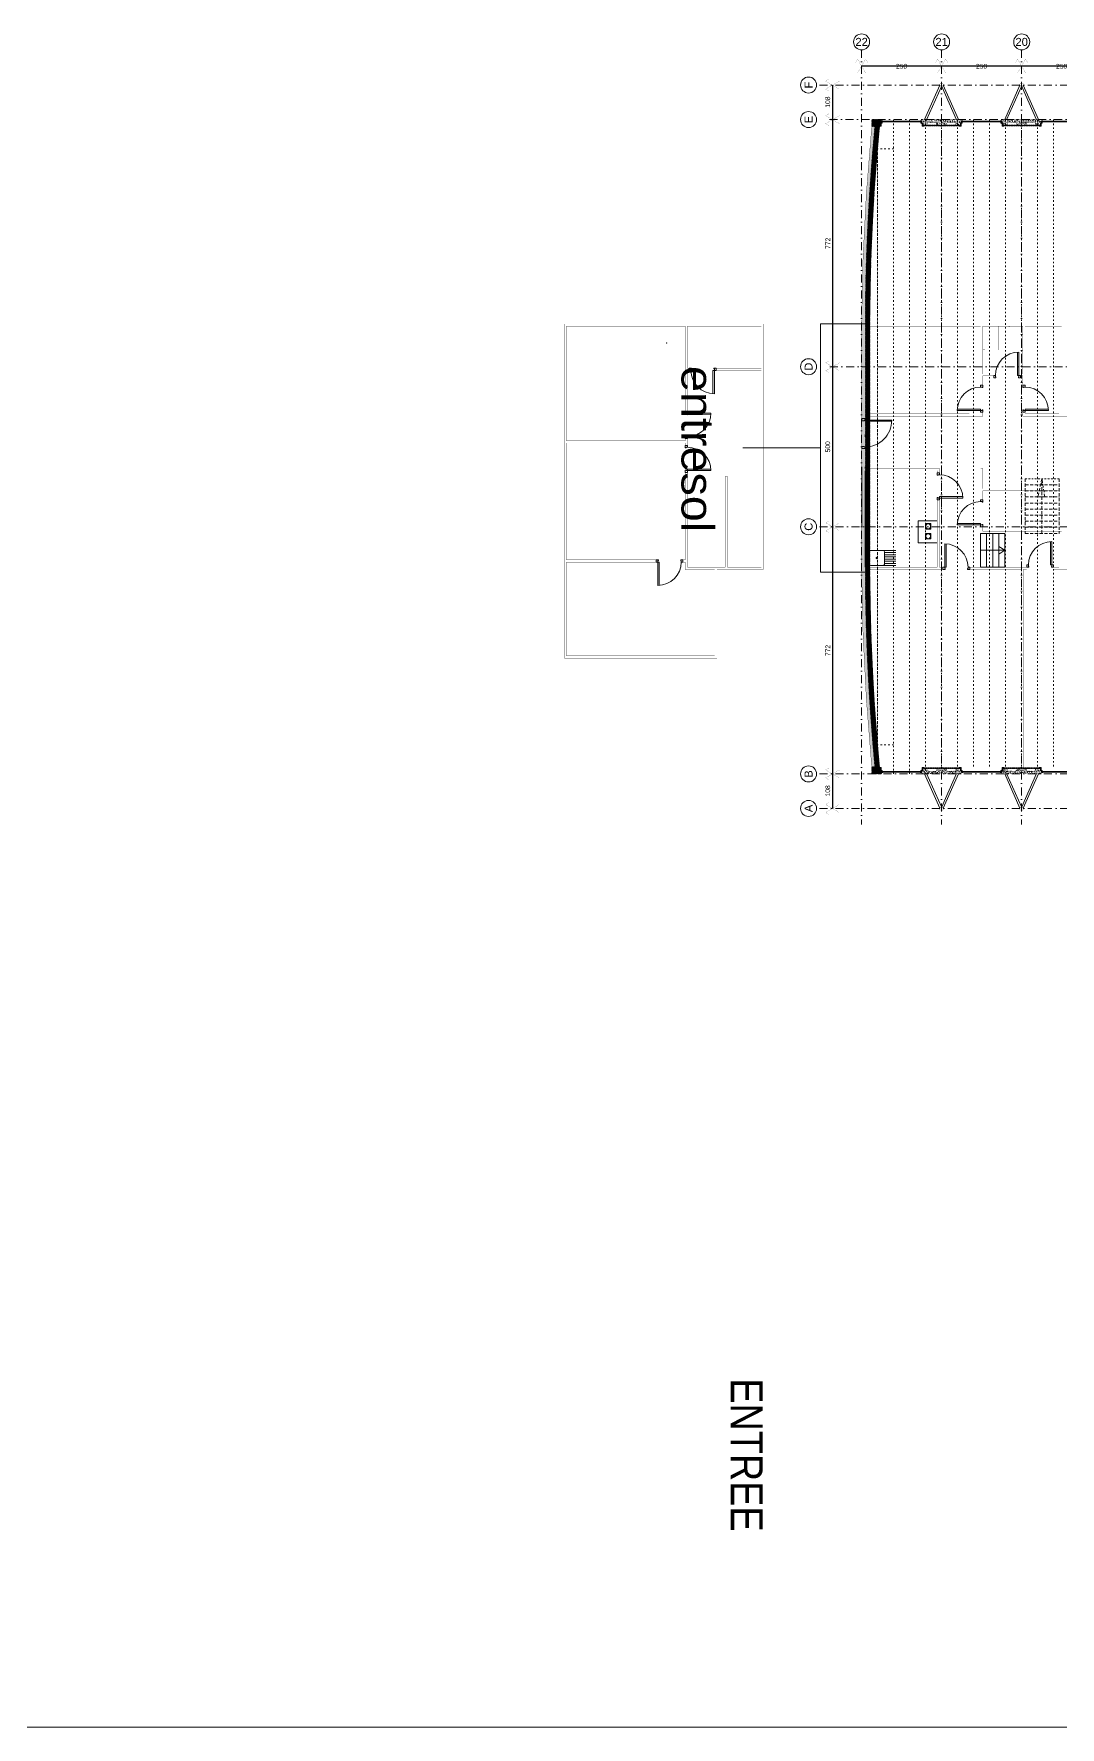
# Model space of a CAD drawing. Header units: millimetres. Extents: x 0 to 111176, y 95213 to 141729.
# Drawn here: x 47412 to 50618, y 111486 to 116776 of the extents above; entities that cross this region are included whole.
import ezdxf
from ezdxf.enums import TextEntityAlignment as Align

# ---------------------------------------------------------------- set-up
doc = ezdxf.new("R2010")
doc.units = ezdxf.units.MM
for name, pattern in [('ACAD_ISO03W100', [30, 12, -18]), ('CONTINU', [0]), ('DISCONTINU', [0.75, 0.5, -0.25]), ('TIRETPT2', [0.5, 0.25, -0.125, 0, -0.125])]:
    doc.linetypes.add(name, pattern=pattern)
doc.layers.get('Defpoints').update_dxf_attribs({"lineweight": 9})
doc.layers.add('CDP', color=7, linetype='Continuous', lineweight=9, true_color=0x364259)
doc.layers.add('STR_BOLLARD', color=7, linetype='Continuous', lineweight=9, true_color=0x1c1c1c)
doc.layers.add('Invisible', color=52, linetype='Continuous', lineweight=9, plot=False)
for name, color, linetype, lineweight in [('MEN_Ext', 115, 'Continuous', 9), ('MEN_Ext_Murs-rideaux', 113, 'Continuous', 9), ('MEN_Int', 153, 'Continuous', 9), ('MEN_Int_Escaliers', 25, 'Continuous', 9), ('MOB', 37, 'Continuous', 9), ('NOM_Batiments', 7, 'Continuous', 9), ('PB_Sanitaires', 5, 'Continuous', 9), ('SSI-Extincteurs', 10, 'Continuous', 9), ('STR_BOLLARD_Axes', 252, 'Continuous', 9), ('STR_BOLLARD_projeté', 251, 'Continuous', 9)]:
    doc.layers.add(name, color=color, linetype=linetype, lineweight=lineweight)
doc.styles.add('Arial', font='arial.ttf')
doc.styles.add('Arial-15', font='arial.ttf', dxfattribs={"height": 15})
doc.styles.add('Arial-20', font='arial.ttf', dxfattribs={"height": 20})
doc.dimstyles.new('Cote-15', dxfattribs={"dimtxt": 15, "dimasz": 15, "dimexe": 1.25, "dimexo": 0.625, "dimgap": 7.5, "dimtad": 1, "dimdec": 0, "dimrnd": 0.025, "dimtxsty": 'Arial-15', "dimblk": 'ARCHTICK', "dimcen": 2.5, "dimse1": 1, "dimse2": 1, "dimazin": 0, "dimtfac": 1, "dimtmove": 1, "dimatfit": 3, "dimfxl": 1, "dimarcsym": 0})

# ---------------------------------------------------------------- blocks, each defined once
blk = doc.blocks.new('Porte')
blk.add_lwpolyline([(9.972684131353162, 79.94161479349714), (9.99670763418544, 7.003293212503195), (-0.003291194327175617, 6.999999541556463), (0, 0), (6.99901430029422, 1.746229827404022e-09), (6.998190135927871, 2.502305638219696), (5.498190306709148, 2.501811587368138), (5.472664345637895, 80.00180251570418, -0.4142135623537333), (78.49669962038752, 7.025854876847006), (78.498181771487, 2.525855404732283), (76.99818194215186, 2.525361353880726), (76.99999345361721, -1.979060471057892e-09), (83.99901364254765, -6.05359673500061e-09), (83.99669897276908, 7.027666397683788), (78.49669962038752, 7.025854876847006)], format="xyb")
blk = doc.blocks.new('PLANSpro14$0$ELLIPSE')
at = {"lineweight": 0}
blk.add_circle((0, 0), 1, dxfattribs=at)
blk = doc.blocks.new('PLANSpro14$0$WC1')
at = {"layer": 'PB_Sanitaires'}
for p, q in [((-1.999999312829459e-07, -5.684341886080801e-14), (0.3999992000001384, 1.199998109768785e-07)), ((0, 8.999992928693246e-08), (-5.684341886080801e-14, -0.1584099400000838)), ((0.3999992000001384, 2.39999820905723e-07), (0.3999992000001384, -0.158409840000175)), ((0.05159029999998666, -0.2099987400000742), (7.000001005508238e-07, -0.1584091400000602)), ((0.05158960000011348, -0.2099996400000919), (0.3484096999999906, -0.2099996400001629)), ((0.3999978000001079, -0.1584092400001538), (0.3484083000000169, -0.2099988400001536))]:
    blk.add_line(p, q, dxfattribs=at)
for points in [[(0.05202130000020588, -0.2099186400000974), (0.04271880000004558, -0.2308378400000919), (0.0207437000000823, -0.2911066400000664), (0.005118899999956739, -0.3535707400000945), (-0.003713499999889791, -0.4174939400000852), (-0.005716300000017327, -0.4659063400000605)], [(-0.005714300000022376, -0.465905840000076), (-0.005615299999931267, -0.4730844400000791), (-0.003248300000109339, -0.5016841400000516), (0.002206300000011652, -0.529813740000094), (0.01059070000007978, -0.5571257400000746), (0.02167419999989306, -0.5833169400000742), (0.03517380000005232, -0.6081411400000718), (0.05077599999987115, -0.6314142400000833), (0.06528119999995852, -0.6496865400000758)], [(0.05104760000006081, -0.3813476400000866), (0.04981710000004114, -0.3897728400000773), (0.04478019999999105, -0.4506267400000752), (0.04456949999996596, -0.4659063400000747)], [(0.0445707000000084, -0.4659058400000902), (0.04465760000005048, -0.4722070400000575), (0.04673540000010235, -0.4973112400000872), (0.05152329999998528, -0.5220028400000558), (0.05888289999995777, -0.5459767400000715), (0.06861179999998512, -0.5689668400000727), (0.08046150000006946, -0.5907569400001051), (0.09415690000002996, -0.6111855400000934), (0.1068890600000714, -0.627224540000114)], [(0.3471298000000616, -0.3859107400001847), (0.3466956000000891, -0.3826717400001485), (0.3448861000000534, -0.3724563400001699), (0.3424217000001022, -0.3623632400001497), (0.3393053999999438, -0.3524315400001683), (0.3355419000000666, -0.3427017400001802), (0.3311373000000231, -0.3332153400001658), (0.3261000000001104, -0.3240155400001328), (0.3204411999998911, -0.3151468400001534), (0.3141749000000118, -0.3066550400001375), (0.307318900000098, -0.298586840000155), (0.2998949500001231, -0.2909897400001284), (0.291929419999974, -0.2839112400001511), (0.283453570000006, -0.2773984400001552), (0.274503799999934, -0.2714971400001502), (0.2651218300001688, -0.2662512400001447), (0.2553546400000641, -0.2617016400001546), (0.2452543000001128, -0.2578851400001554), (0.2348775199999977, -0.2548339400001112), (0.2242851200000473, -0.2525744400001315), (0.2135412199999678, -0.2511267400001458), (0.2027123500001835, -0.2505039400001294), (0.1918664200001103, -0.2507117400001135), (0.1810716100000604, -0.2517481400001174), (0.1703952599999639, -0.2536037400001305), (0.1599028300001351, -0.2562619400001012), (0.149656900000025, -0.2596994400001051), (0.139716309999983, -0.26388684000014), (0.1301355199999534, -0.2687894400000914), (0.1209640799999647, -0.2743683400000947), (0.1122463699999798, -0.2805809400001209), (0.1040214300000457, -0.2873824400001155), (0.09632310000000643, -0.2947261400000656), (0.08918009999996457, -0.3025647400000935), (0.08261639999994941, -0.3108505400001036), (0.0766519000000585, -0.3195366400000808), (0.0713021999998773, -0.3285764400000772), (0.06658009999989645, -0.337924940000093), (0.06249510000009195, -0.3475384400000934), (0.05905449999988832, -0.3573743400000922), (0.05626360000007935, -0.3673916400000934), (0.05412629999989349, -0.3775507400000748), (0.05286940000007689, -0.38590994000009)], [(0.3061555999998973, -0.6107604400001492), (0.3094221000000061, -0.6062164400001251), (0.322682699999973, -0.5854354400001398), (0.3340274999999338, -0.5633281400001522), (0.343185999999946, -0.5400698400001431), (0.3499195999999074, -0.5158899400001644), (0.3540403999999171, -0.4910653400001621), (0.3554278000000295, -0.465907040000161)], [(0.3347210999998538, -0.6496836400001484), (0.3407329999998865, -0.6424325400001436), (0.3572657000000277, -0.6199846400001832), (0.3718571000000566, -0.5959170400001739), (0.3841866999999866, -0.5703824400001452), (0.3939533999999867, -0.543596340000164), (0.4008976999999732, -0.5158345400001849), (0.4048232999999755, -0.4874242400001947), (0.4057133000000022, -0.4659066400001848)], [(0.4057159000000183, -0.4659060400002062), (0.4054930999999442, -0.4497514400001563), (0.400167099999976, -0.3854021400001955), (0.3878938999999946, -0.3221103400001937), (0.3690290000001255, -0.2606584400001566), (0.3479781000000344, -0.2099183400001436)], [(0.355430199999887, -0.465906040000192), (0.35521940000001, -0.4506290400001234), (0.3501826999998912, -0.3897752400001622), (0.3489516999999296, -0.3813447400001593)]]:
    blk.add_lwpolyline(points, dxfattribs=at)
at = {"layer": 'PB_Sanitaires', "lineweight": 0}
blk.add_circle((0.1999994999999899, -0.3459070400001281), 0.02999998999999998, dxfattribs=at)
at = {"layer": 'PB_Sanitaires'}
for centre, radius, start, end in [((0.1999994999999899, -0.5266207400001406), 0.182467, -137.5880000000137, -42.41180000001368), ((0.1999996099999635, -0.5443810400001183), 0.1247073000000001, -137.5882000000137, -32.85790000001367)]:
    blk.add_arc(centre, radius, start, end, dxfattribs=at)
at = {"layer": 'PB_Sanitaires', "xscale": 0.009999989999999999, "yscale": 0.008888880000000002, "zscale": 0.01, "rotation": 89.99997999998632}
blk.add_blockref('PLANSpro14$0$ELLIPSE', (0.1999997400000666, -0.1049998400001186), dxfattribs=at)
blk = doc.blocks.new('WC')
at = {"layer": 'PB_Sanitaires', "extrusion": (0, 0, -1), "zscale": -1}
blk.add_blockref('PLANSpro14$0$WC1', (-0.1999994999496266, 1.199077814817429e-07), dxfattribs=at)
blk = doc.blocks.new('esca de 9')
at = {"layer": 'MEN_Int_Escaliers', "linetype": 'TIRETPT2', "ltscale": 20}
blk.add_line((-2.264187060063705e-09, 170.9297234294172), (105.6191140416254, 170.9297234252263), dxfattribs=at)
at = {"layer": 'MEN_Int_Escaliers', "linetype": 'DISCONTINU', "ltscale": 20}
for p, q in [((-1.565695129102096e-09, 170.9297234294463), (0, 0)), ((105.6191140416254, 170.9297234252263), (105.6191140411247, -3.092281986027956e-10)), ((-1.798525772755966e-09, 151.9297234280202), (105.619114042091, 151.9297234238293)), ((7.521521183662117e-10, 133.0000000148248), (105.6191140446417, 133.0000000106338)), ((-8.672031981404871e-10, 114.0000000134278), (105.6191140430224, 114.0000000092368)), ((-4.015419108327478e-10, 95.0000000120308), (105.619114043488, 95.00000000783984)), ((-3.661170921986923e-09, 76.00000001063381), (105.6191140402284, 76.00000000644286)), ((-6.343725544866174e-10, 56.99999999643114), (105.6191140495416, 57.00000000504588)), ((-6.343725544866174e-10, 37.99999999549982), (105.6191140432552, 37.99999999130887)), ((-8.672031981404871e-10, 18.99999999247302), (105.6191140399956, 18.99999998991188)), ((0, 0), (105.6191140418582, -3.092281986027956e-10))]:
    blk.add_line(p, q, dxfattribs=at)
blk.add_lwpolyline([(52.23848675989439, -0.009624420916225063), (52.23848676105854, 170.9297234273508), (40.32966742508006, 114.0000000118562), (61.14545516210501, 114.0000000109831), (52.23848677782235, 170.9297234329388)], dxfattribs=at)
blk = doc.blocks.new('Esca 4 marches')
at = {"layer": 'MEN_Int_Escaliers'}
for p, q in [((0, 0), (-4.14638634538278e-09, -105.6191140319861)), ((-3.703007678268477e-09, 0), (-7.89395926403813e-09, -105.6191140319861)), ((18.99999999226475, 1.54977897182107e-09), (19.00000000600176, -105.6191140304363)), ((37.99999999887177, 3.099557943642139e-09), (37.99999999631063, -105.6191140288865)), ((57.00000000190767, 4.651155904866755e-09), (56.99999999771671, -105.6191140273368)), ((-7.89395926403813e-09, -105.6191140319861), (76.00000001138505, -105.619114025787))]:
    blk.add_line(p, q, dxfattribs=at)
for points in [[(-3.703007678268477e-09, 0), (76.00000000276987, 6.200934876687825e-09), (76.0000000113846, -105.619114025787)], [(-5.798483471153304e-09, -52.80955701599305), (75.99999999443435, -52.809557017099), (56.99999999699548, -40.90073767815193), (56.99999999210604, -64.68215728281939), (76.00000000002228, -52.80955703374639)]]:
    blk.add_lwpolyline(points, dxfattribs=at)
blk = doc.blocks.new('Fenetres Ext')
for points in [[(14.09999999846332, 3.400000005214679), (14.09999999846332, 4.400000005214679), (18.09999999846332, 4.400000005214679), (18.09999999846332, 3.400000005214679)], [(14.09999999846332, 1.400000005214679), (139.0999999735504, 1.400000005214679), (139.0999999735504, 3.400000005214679), (14.09999999846332, 3.400000005214679), (14.09999999846332, 1.400000005214679)], [(14.09999999846332, -2.599999994785321), (16.09999999846332, -2.599999994785321), (16.09999999846332, 1.400000005214679), (14.09999999846332, 1.400000005214679)], [(139.0999999735504, 3.400000005214679), (139.0999999735504, 4.400000005214679), (135.0999999735504, 4.400000005214679), (135.0999999735504, 3.400000005214679)], [(139.0999999735504, -2.599999994785321), (137.0999999735504, -2.599999994785321), (137.0999999735504, 1.400000005214679), (139.0999999735504, 1.400000005214679)], [(6.599999998463318, -10.59999999478532), (10.59999999846332, -10.59999999478532), (10.59999999846332, -3.599999994785321), (11.59999999846332, -3.599999994785321), (11.59999999846332, -4.585936534454959), (12.59999999972251, -4.585936534454959), (12.59999999846332, -11.59999999478532), (6.599999998463318, -11.59999999478532)], [(10.59999999846332, -3.599999994785321), (14.09999999846332, -3.599999994785321), (14.09999999846332, -2.599999994785321), (10.59999999846332, -2.599999994785321), (10.59999999846332, -3.599999994785321)], [(142.5999999735504, -3.599999994785321), (139.0999999735504, -3.599999994785321), (139.0999999735504, -2.599999994785321), (142.5999999735504, -2.599999994785321), (142.5999999735504, -3.599999994785321)], [(146.5999999735504, -10.59999999478532), (142.5999999735504, -10.59999999478532), (142.5999999735504, -3.599999994785321), (141.5999999735504, -3.599999994785321), (141.5999999735504, -4.585936534454959), (140.5999999722912, -4.585936534454959), (140.5999999735504, -11.59999999478532), (146.5999999735504, -11.59999999478532)]]:
    blk.add_lwpolyline(points, close=True)
blk.add_lwpolyline([(14.09999999846332, 2.400000005214679), (139.0999999735504, 2.400000005214679)])
blk = doc.blocks.new('Evier')
at = {"layer": 'SSI-Extincteurs', "linetype": 'ByBlock'}
for p, q in [((-83.07580517185852, 4.926767857337836), (-83.07582151389215, 41.59782867261674)), ((-78.07582371647004, 46.59783089737175), (-40.00842721830122, 46.59784787060926)), ((-56.04211508552544, 23.26231031492352), (-62.04211505758576, 23.26230764243519)), ((-59.04211640032008, 26.2623089737026), (-59.04211373534054, 20.26230899273651)), ((-39.15602251281962, 46.52465313579887), (-2.073473297059536e-05, 46.52467057766626)), ((-35.00842496065889, 41.59785007633036), (-35.00840865145437, 4.926789257966448)), ((-1.782376784831285e-05, 39.94332879566355), (-35.00842423422728, 39.94331318070181)), ((-1.480954233556986e-05, 33.2095875585801), (-35.00842123629991, 33.20957194210496)), ((-1.180428080260754e-05, 26.47584632894723), (-35.00841824593954, 26.47583069454413)), ((-8.812290616333485e-06, 19.74210506485542), (-35.00841523008421, 19.74208944110433)), ((-5.829264409840107e-06, 13.00836380844703), (-35.00841225020122, 13.00834821729222)), ((-2.788146957755089e-06, 6.274622549128253), (-35.00840925367083, 6.274606904189568)), ((-40.00840638321824, -0.07321296073496342), (-78.07580292480998, -0.07322991319233552)), ((-39.1560017587617, -1.747312489897013e-05), (0, -5.820766091346741e-11))]:
    blk.add_line(p, q, dxfattribs=at)
at = {"layer": 'SSI-Extincteurs', "linetype": 'ByBlock', "lineweight": 0}
blk.add_circle((-59.04211513977498, 23.26230902399402), 2.387801411984569, dxfattribs=at)
at = {"layer": 'SSI-Extincteurs', "linetype": 'ByBlock'}
for centre, radius, start, end in [((-78.07582156406716, 41.59783092193538), 4.999999999509881, 90.00002553316811, 180.0000255398382), ((-78.07580519665498, 4.926770100719295), 4.999999999510081, -179.9999744601618, -89.9999744668319), ((-40.00842504599132, 41.59784788254183), 4.999999999509533, 2.55398382173292e-05, 90.00002553316811), ((-40.00840868009254, 4.926787077623885), 4.999999999509532, -89.9999744668319, 2.553983821732921e-05)]:
    blk.add_arc(centre, radius, start, end, dxfattribs=at)
blk = doc.blocks.new('Plaque chauffante')
at = {"layer": 'PB_Sanitaires', "linetype": 'ByBlock'}
for p, q in [((3.00680985674262e-05, 1.164153218269348e-10), (-59.99996992247179, -2.675782889127731e-05)), ((-59.99999999254942, -68.37467759754509), (-59.99996992247179, -2.675782889127731e-05)), ((-32.5961429089075, -12.36296957195736), (-36.62605620815884, -8.333059861382935)), ((-36.62605626008008, -8.333059814583976), (-36.62604871497024, -25.26383853383595)), ((-36.62604871497024, -25.26383853383595), (-32.59613899549004, -21.23392524203518)), ((-36.62604871497024, -25.26383853383595), (-19.69527002703398, -25.26383100816747)), ((-19.6952637003269, -39.36347042850684), (-36.62604240898509, -39.36347799742362)), ((-32.59612910985015, -43.39338770788163), (-36.62604240898509, -39.36347799742362)), ((-36.62604240898509, -39.36347799742362), (-36.62603487598244, -56.29425667639589)), ((-36.62603487598244, -56.29425667639589), (-32.5961251296103, -52.26434340683045)), ((-23.72518724156544, -12.36296564491931), (-19.69527751184069, -8.333052286063321)), ((-19.69527003949042, -25.26383100170642), (-23.72518337296788, -21.23392127791885)), ((-23.72517344250809, -43.39338378090179), (-19.69526371278334, -39.36347042198759)), ((-19.69525615870953, -56.29424914863193), (-23.72516953712329, -52.26433938764967)), ((-19.69527003949042, -25.26383100170642), (-19.6952775263926, -8.333052285364829)), ((-19.69525615870953, -56.29424914863193), (-19.69526371278334, -39.36347042198759)), ((-1.979060471057892e-09, -68.37465083959978), (-59.99999999254942, -68.37467759754509))]:
    blk.add_line(p, q, dxfattribs=at)
at = {"layer": 'PB_Sanitaires'}
for p, q in [((-36.62605626659933, -8.33305981347803), (-36.62605626659933, -8.33305981347803)), ((-19.69525614765007, -56.29424915800337), (-36.62603488960303, -56.29425669345073))]:
    blk.add_line(p, q, dxfattribs=at)
blk.add_lwpolyline([(-36.62605626659933, -8.33305981347803), (-19.6952775119571, -8.333052286121529), (-19.6952775119571, -8.333052286121529)], dxfattribs=at)
at = {"layer": 'PB_Sanitaires', "linetype": 'ByBlock', "lineweight": 0}
for centre in [(-28.20100389327854, -16.85119301179657), (-28.15668329608161, -47.88254298240645)]:
    blk.add_circle(centre, 7.6188504194402, dxfattribs=at)
blk = doc.blocks.new('Porte 83')
for p, q in [((1.164153218269348e-10, 0), (10.00000056740828, 3.277091309428215e-08)), ((10.00000056740828, 3.277091309428215e-08), (10.00000058137812, -8.499999962630682)), ((3.282912075519562e-08, -6.999999994237442), (0, -5.820766091346741e-11)), ((7.00000058603473, -6.999999982130248), (3.282912075519562e-08, -6.999999994179234)), ((93.0000005804468, -5.499999657564331), (7.000000558211468, -5.499999957566615)), ((7.000000558211468, -5.499999957566615), (7.00000058603473, -6.999999982130248)), ((10.00000058137812, -8.499999962630682), (92.94576600380242, -8.499999671650585)), ((-3.492459654808044e-10, -86.99999998277053), (7.000000858912244, -86.99999997066334)), ((3.094319254159927e-07, -93.99999997694977), (2.649612724781036e-07, -86.99999998282874)), ((10.00000088254455, -93.99999995576218), (-4.656612873077393e-10, -93.99999997689156)), ((7.000000838888809, -86.99999997060513), (7.000000831787474, -88.49999996018596)), ((7.000000851694494, -88.49999996024417), (10.00000087171793, -88.49999995116377)), ((9.999998785788193, -88.49999995110556), (9.999998796614818, -93.99999995564576))]:
    blk.add_line(p, q)
blk.add_arc((10.00000057648867, -5.499999947147444), 83.0000000040022, -90.00008014133095, 0)
blk = doc.blocks.new('panneau+contreventement')
at = {"lineweight": 5}
h = blk.add_hatch(dxfattribs=at)
h.set_pattern_fill('AR-CONC', color=252, scale=0.04, angle=360, style=0)
h.set_pattern_definition([(49.99999999999994, (6.955815479159355e-08, 17.59999999470892), (7.287386759840159, -0.6375634215561317), [0.7619999999999998, -8.381999999999998]), (354.9999999999999, (6.955815479159355e-08, 17.59999999470892), (-1.409736856998765, 7.642273809561408), [0.6096, -6.7056233668]), (100.4514446999998, (0.6072803495580956, 17.54686985470835), (5.877649883614139, 7.004710076487798), [0.6476003520000001, -7.123609784]), (46.18419999999995, (6.955815479159355e-08, 19.63199999470817), (10.8431616356852, -1.681693117309098), [1.143, -12.573]), (96.63555760999995, (0.9035960695582617, 19.49185999470865), (9.49616536206013, 9.89704498390885), [0.9714009256, -10.6854243264]), (351.18415117, (6.955815479159355e-08, 19.63199999470817), (9.496165362599092, 9.897044983421296), [0.9143986827999999, -10.0583892768]), (20.99999999999999, (1.016000069557776, 19.12399999471018), (6.064575650765295, -4.090607927483512), [0.7619999999999999, -8.382]), (326, (1.016000069557776, 19.12399999471018), (2.472081133905891, 7.367518644892768), [0.6096, -6.7056]), (71.45144499999996, (1.521381373558143, 18.78311599870722), (8.53665677114865, 3.2769107554362), [0.647600352, -7.123597503999998]), (37.49999999999993, (6.955815479159355e-08, 17.59999999470892), (0.1235441300236765, 3.382201554926124), [0, -6.624319999999999, 0, -6.8072, 0, -6.731]), (7.499999999999964, (6.955815479159355e-08, 17.59999999470892), (2.672786500412234, 4.007222992724778), [0, -3.88112, 0, -6.47192, 0, -2.5654]), (327.4999999999998, (-2.265679930442275, 17.59999999470892), (5.423623806674856, -0.2291497597069439), [0, -2.54, 0, -7.9248, 0, -10.5156]), (317.4999999999999, (-3.281679930441896, 17.59999999470892), (5.925167255440723, 1.017059641333315), [0, -3.302, 0, -5.26288, 0, -7.4676])])
h.paths.add_polyline_path([(8.000000000007276, 16.62599197128293), (8.000000000007276, 12.62599197128293), (-8, 12.62599197128293), (-8, 16.62599197128293), (-15.27348650529757, 16.62599197128293), (-17.5, 9), (-42.54545454565005, 9), (-44.5, 17.59999999831052), (-55.5, 17.59999999831052), (-55.5, 10), (-62.5, 9), (-61.5, 0), (61.5, 0), (62.5, 9), (55.5, 10), (55.5, 17.59999999831052), (44.5, 17.59999999831052), (42.5, 9), (17.50000000000728, 9), (15.72651349470971, 16.62599197128293)])
at = {"layer": 'CDP'}
h = blk.add_hatch(dxfattribs=at)
h.set_pattern_fill('ANSI31', color=256, scale=5)
h.set_pattern_definition([(45, (0, 0), (-0.4419417382415922, 0.4419417382415922), [])])
h.paths.add_polyline_path([(-59, 17.59999999831052), (-59, 19.3999999983098), (58.99999999767169, 19.3999999983098), (58.99999999767169, 17.59999999831052)])
at = {"linetype": 'Continuous', "lineweight": 5, "const_width": 0.8799999952316284}
blk.add_lwpolyline([(8.000000000007276, 16.62599197128293), (8.000000000007276, 12.62599197128293), (-8, 12.62599197128293), (-8, 16.62599197128293), (-15.27348650529757, 16.62599197128293), (-17.5, 9), (-42.54545454565005, 9), (-44.5, 17.59999999831052), (-55.5, 17.59999999831052), (-55.5, 10), (-62.5, 9), (-61.5, 0), (61.5, 0), (62.5, 9), (55.5, 10), (55.5, 17.59999999831052), (44.5, 17.59999999831052), (42.5, 9), (17.50000000000728, 9), (15.72651349470971, 16.62599197128293)], close=True, dxfattribs=at)
for points in [[(-5.29915068641867, -107.0272467950708), (-52.79727948180198, 0.03446815508141299)], [(-0.5113040249361802, -103.0238181007117), (-46.75775930929467, 1.216600178464432)], [(0.5113040249361802, -103.0238181007117), (46.75775930929467, 1.216600178464432)], [(5.29915068641867, -107.0272467950708), (52.79727948180198, 0.03446815508141299)], [(52.79745963354026, 0), (46.20254036645974, 0)]]:
    blk.add_lwpolyline(points)
at = {"const_width": 0.8}
blk.add_lwpolyline([(4.886542232529791, -105.9757763550551, 128.1178204295244), (4.962955946750299, -106.1295426030811, 0.007805315424875689)], format="xyb", close=True, dxfattribs=at)
at = {"layer": 'CDP', "const_width": 0.2}
blk.add_lwpolyline([(-59, 17.59999999831052), (-59, 19.3999999983098), (58.99999999767169, 19.3999999983098), (58.99999999767169, 17.59999999831052), (-59, 17.59999999831052)], close=True, dxfattribs=at)
blk = doc.blocks.new('Pignon')
at = {"lineweight": 5}
h = blk.add_hatch(dxfattribs=at)
h.set_pattern_fill('AR-CONC', color=252, scale=0.8, angle=360, style=0)
h.set_pattern_definition([(49.99999999999999, (0, 0), (5.738081460806028, -0.5020170798607624), [0.6000000000000001, -6.600000000000001]), (355, (0, 0), (-1.110010668903999, 6.017537069600095), [0.48, -5.28]), (100.45144446, (0.478173448, -0.04183475200000012), (4.628070773816898, 5.515519927749035), [0.5099215359999999, -5.609136895999999]), (46.18420000000002, (3.91886975727153e-16, 1.6), (8.53793064537258, -1.324154246344614), [0.8999999999999999, -9.899999999999999]), (96.63563548999994, (0.7114939600000003, 1.489653544), (7.477295565393829, 7.792948806196402), [0.764882736, -8.413710079999998]), (351.1841639899999, (3.91886975727153e-16, 1.6), (7.477295560438187, 7.79294880215992), [0.7200000000000001, -7.920000008]), (21, (0.8000000000000004, 1.2), (4.775256416947693, -3.220951125322712), [0.6000000000000001, -6.600000000000001]), (326.0000000000001, (0.8000000000000004, 1.2), (1.946522655372655, 5.801200360374824), [0.48, -5.28]), (71.45144474000001, (1.197938032, 0.9315874079999997), (6.72177901383977, 2.580249222450829), [0.50992152, -5.609136895999999]), (37.50000000000004, (0, 0), (0.09727884253832601, 2.663150830650492), [0, -5.215999999999999, 0, -5.359999999999999, 0, -5.3]), (7.499999999999974, (0, 0), (2.10455629953719, 3.155293695058881), [0, -3.056, 0, -5.096, 0, -2.02]), (327.5, (-1.784, 4.369539779357756e-16), (4.270579489379272, -0.1804389738750391), [0, -2, 0, -6.24, 0, -8.28]), (317.5, (-2.584, 6.328974657993521e-16), (4.66548935473909, 0.8008398586585408), [0, -2.6, 0, -4.144, 0, -5.88])])
edge = h.paths.add_edge_path()
edge.add_arc((6514.570729589548, 643.1657927447177), 6585.023370820036, 180.05525207706, 185.4136591410671, ccw=False)
edge.add_line((-70.44957941338726, 636.8156537741324), (-70.44957941338708, 1386.815653774132))
edge.add_arc((6616.604850319538, 1380.105084346262), 6687.057796815635, 174.5793199602518, 179.9425027594255, ccw=False)
edge.add_line((-40.5479746068886, 2011.815653774132), (-50.48353849775594, 2011.815653774132))
edge.add_arc((7091.866723411993, 1332.980745925604), 7174.537204302169, 174.570709958592, 179.5700709511673)
edge.add_line((-82.46850005038141, 1386.815653774132), (-82.29857736689354, 636.8156537741324))
edge.add_arc((7157.214627704398, 692.0280776829677), 7239.723741839565, 180.4369599787104, 185.3911985980951)
edge.add_line((-50.48353849775594, 11.81707874102449), (-40.55522752259276, 11.81707874102358))
edge.add_line((-40.55522752259276, 11.81707874102358), (-41.080152220522, 21.89748511193011))
h = blk.add_hatch()
h.set_pattern_fill('ANSI31', color=252, scale=10)
h.set_pattern_definition([(45, (0, 0), (-0.8838834764831843, 0.8838834764831844), [])])
edge = h.paths.add_edge_path()
edge.add_arc((6713.68367833288, 648.0937936427963), 6784.142632293183, 180.0952500777031, 185.3816129100021, ccw=False)
edge.add_line((-70.44957941338726, 636.8156537741324), (-70.44957941338708, 1386.815653774132))
edge.add_arc((6576.145764537498, 1382.040750896481), 6646.597059091748, 174.5629839039005, 179.9588388157768, ccw=False)
edge.add_line((-40.5479746068886, 2011.815653774132), (-50.48353849775594, 2011.815653774132))
edge.add_line((-50.48353849775594, 2011.815653774132), (-50.48353849775594, 2033.815653774132))
edge.add_line((-50.48353849775594, 2033.815653774132), (-38.75141834801798, 2033.815653774132))
edge.add_line((-38.75141834801798, 2033.815653774132), (-20.48353849775594, 2033.815653774132))
edge.add_line((-20.48353849775594, 2033.815653774132), (-19.48353848487568, 2024.755756784341))
edge.add_line((-19.48353848487568, 2024.755756784341), (-24.93839252719044, 2024.755756784341))
edge.add_arc((6465.743834761339, 1383.888228224312), 6522.244012976042, 174.3610897732515, 179.9745975727592)
edge.add_line((-56.49953719377663, 1386.779904102824), (-56.4995371937768, 636.8156537741324))
edge.add_arc((6685.920367476094, 650.0967867853515), 6742.432985160663, 180.1128603521101, 185.5470909639901)
edge.add_line((-24.93839252719044, -1.65259961229367), (-19.48353843155564, -1.65259961742686))
edge.add_line((-19.48353843155564, -1.652599617426858), (-20.48353849775595, -10.18292125897551))
edge.add_line((-20.48353849775594, -10.18292125897551), (-40.04876508979578, -10.18292125897551))
edge.add_line((-40.04876508979578, -10.18292125897551), (-50.48353849775594, -10.18292125897551))
edge.add_line((-50.48353849775594, -10.18292125897551), (-50.48353849775594, 11.81707874102449))
edge.add_line((-50.48353849775594, 11.81707874102449), (-40.55522752258912, 11.81707874102358))
at = {"const_width": 1}
blk.add_lwpolyline([(-41.080152220522, 21.89748511193011, -0.02338472269243292), (-70.44957941338726, 636.8156537741324), (-70.44957941338726, 1386.815653774132, -0.02340557217351407), (-40.5479746068886, 2011.815653774132), (-50.48353849775594, 2011.815653774132, 0.02181728809893834), (-82.46850005038141, 1386.815653774132), (-82.29857736689337, 636.8156537741324, 0.02162031173250202), (-50.48353849775594, 11.81707874102449), (-40.55522752259276, 11.81707874102358)], format="xyb", close=True, dxfattribs=at)
at = {"ltscale": 50, "const_width": 1}
blk.add_lwpolyline([(-40.55522752258912, 11.81707874102358, -0.0230702008294989), (-70.44957941338726, 636.8156537741324), (-70.44957941338726, 1386.815653774132, -0.02354820973225472), (-40.5479746068886, 2011.815653774132), (-50.48353849775594, 2011.815653774132), (-50.48353849775594, 2033.815653774132), (-38.75141834801798, 2033.815653774132), (-20.48353849775594, 2033.815653774132), (-19.48353848487568, 2024.755756784341), (-24.93839252719044, 2024.755756784341, 0.02449844776779151), (-56.49953719377663, 1386.779904102824), (-56.49953719377663, 636.8156537741324, 0.02371574882550749), (-24.93839252719044, -1.65259961229367), (-19.48353843155564, -1.652599617426858), (-20.48353849775594, -10.18292125897551), (-40.04876508979578, -10.18292125897551), (-50.48353849775594, -10.18292125897551), (-50.48353849775594, 11.81707874102449), (-40.55522752258912, 11.81707874102358)], format="xyb", close=True, dxfattribs=at)
blk = doc.blocks.new('Axe-construction')
at = {"const_width": 0.4}
for points in [[(-18.71420953128381, 10.80465391055782), (-12.47613968752262, 21.60930782111564), (12.47613968752262, -21.60930782111564)], [(18.71420953128381, 10.80465391055782), (12.47613968752262, 21.60930782111564), (-12.47613968752262, -21.60930782111564)]]:
    blk.add_lwpolyline(points, dxfattribs=at)
blk = doc.blocks.new('n°-axe')
at = {"layer": 'STR_BOLLARD_Axes', "linetype": 'CONTINU', "ltscale": 60}
blk.add_circle((0, -25), 25, dxfattribs=at)
at = {"layer": 'STR_BOLLARD_Axes', "style": 'Arial-20'}
blk.add_attdef('AXE', text='', height=25, dxfattribs=at).set_placement((0, -25), align=Align.MIDDLE_CENTER)
blk = doc.blocks.new('*D434')
at = {"layer": 'Defpoints', "color": 0, "transparency": 16777216}
for p in [(49907.24647489191, 114463.6316723041), (49907.24647485536, 114355.6315859824), (49907.24647481881, 114355.6315859824)]:
    blk.add_point(p, dxfattribs=at)
at = {"layer": 'STR_BOLLARD_Axes', "color": 0, "lineweight": -2, "transparency": 16777216}
blk.add_line((49907.24647481881, 114463.6316723041), (49907.24647481881, 114355.6315859824), dxfattribs=at)
at = {"layer": 'STR_BOLLARD_Axes', "color": 0, "lineweight": 5, "transparency": 16777216, "insert": (49892.2362091317, 114410.570447157), "char_height": 15, "attachment_point": 5, "rotation": 90, "style": 'Arial-15'}
blk.add_mtext('108', dxfattribs=at)
blk = doc.blocks.new('_None')
blk = doc.blocks.new('*D435')
at = {"layer": 'Defpoints', "color": 0, "transparency": 16777216}
for p in [(49907.24155411294, 115235.6280082758), (49907.24155403984, 114463.6344272911), (49907.24155396674, 114463.6344272911)]:
    blk.add_point(p, dxfattribs=at)
at = {"layer": 'STR_BOLLARD_Axes', "color": 0, "lineweight": -2, "transparency": 16777216}
blk.add_line((49907.24155396675, 115235.6280082758), (49907.24155396674, 114463.6344272911), dxfattribs=at)
at = {"layer": 'STR_BOLLARD_Axes', "color": 0, "lineweight": 5, "transparency": 16777216, "insert": (49892.38172729633, 114849.3638248381), "char_height": 15, "attachment_point": 5, "rotation": 90, "style": 'Arial-15'}
blk.add_mtext('772', dxfattribs=at)
blk = doc.blocks.new('*D436')
at = {"layer": 'Defpoints', "color": 0, "transparency": 16777216}
for p in [(49907.24155408719, 115735.6280086073), (49907.24155411294, 115235.6280085503), (49907.24155392698, 115235.6280085503)]:
    blk.add_point(p, dxfattribs=at)
at = {"layer": 'STR_BOLLARD_Axes', "color": 0, "lineweight": -2, "transparency": 16777216}
blk.add_line((49907.24155392698, 115735.6280086073), (49907.24155392698, 115235.6280085503), dxfattribs=at)
at = {"layer": 'STR_BOLLARD_Axes', "color": 0, "lineweight": 5, "transparency": 16777216, "insert": (49892.25382832441, 115485.6280085788), "char_height": 15, "attachment_point": 5, "rotation": 90, "style": 'Arial-15'}
blk.add_mtext('500', dxfattribs=at)
blk = doc.blocks.new('*D437')
at = {"layer": 'Defpoints', "color": 0, "transparency": 16777216}
for p in [(49907.24155423339, 116507.6215895498), (49907.24155416029, 115735.6280085651), (49907.24155408719, 115735.6280085651)]:
    blk.add_point(p, dxfattribs=at)
at = {"layer": 'STR_BOLLARD_Axes', "color": 0, "lineweight": -2, "transparency": 16777216}
blk.add_line((49907.24155408719, 116507.6215895498), (49907.24155408719, 115735.6280085651), dxfattribs=at)
at = {"layer": 'STR_BOLLARD_Axes', "color": 0, "lineweight": 5, "transparency": 16777216, "insert": (49892.38172741677, 116121.3574061121), "char_height": 15, "attachment_point": 5, "rotation": 90, "style": 'Arial-15'}
blk.add_mtext('772', dxfattribs=at)
blk = doc.blocks.new('*D438')
at = {"layer": 'Defpoints', "color": 0, "transparency": 16777216}
for p in [(49907.24155399568, 116615.6217620561), (49907.24155395912, 116507.6216757343), (49907.24155392258, 116507.6216757343)]:
    blk.add_point(p, dxfattribs=at)
at = {"layer": 'STR_BOLLARD_Axes', "color": 0, "lineweight": -2, "transparency": 16777216}
blk.add_line((49907.24155392258, 116615.6217620561), (49907.24155392258, 116507.6216757343), dxfattribs=at)
at = {"layer": 'STR_BOLLARD_Axes', "color": 0, "lineweight": 5, "transparency": 16777216, "insert": (49892.23128823547, 116562.560536909), "char_height": 15, "attachment_point": 5, "rotation": 90, "style": 'Arial-15'}
blk.add_mtext('108', dxfattribs=at)
blk = doc.blocks.new('*D439')
at = {"layer": 'Defpoints', "color": 0, "transparency": 16777216}
for p in [(49997.69499316972, 116675.2436113012), (49997.69499315498, 116675.2423492967), (50247.6949931096, 116675.2406898276)]:
    blk.add_point(p, dxfattribs=at)
at = {"layer": 'STR_BOLLARD_Axes', "color": 0, "lineweight": -2, "transparency": 16777216}
blk.add_line((50247.69499309485, 116675.2394278231), (49997.69499315498, 116675.2423492967), dxfattribs=at)
at = {"layer": 'STR_BOLLARD_Axes', "color": 0, "lineweight": 5, "transparency": 16777216, "insert": (50122.69508262244, 116674.3353447739), "char_height": 15, "attachment_point": 5, "rotation": 359.99933044756455, "style": 'Arial-15'}
blk.add_mtext('250', dxfattribs=at)
blk = doc.blocks.new('*D440')
at = {"layer": 'Defpoints', "color": 0, "transparency": 16777216}
for p in [(50247.69499306389, 116675.2384679229), (50247.69499304915, 116675.2372059184), (50497.6949930038, 116675.2355464493)]:
    blk.add_point(p, dxfattribs=at)
at = {"layer": 'STR_BOLLARD_Axes', "color": 0, "lineweight": -2, "transparency": 16777216}
blk.add_line((50497.69499298905, 116675.2342844448), (50247.69499304915, 116675.2372059184), dxfattribs=at)
at = {"layer": 'STR_BOLLARD_Axes', "color": 0, "lineweight": 5, "transparency": 16777216, "insert": (50372.69508251666, 116674.3302013956), "char_height": 15, "attachment_point": 5, "rotation": 359.99933044756455, "style": 'Arial-15'}
blk.add_mtext('250', dxfattribs=at)
blk = doc.blocks.new('*D441')
at = {"layer": 'Defpoints', "color": 0, "transparency": 16777216}
for p in [(50497.69499295807, 116675.2333245447), (50497.69499294332, 116675.2320625402), (50747.69499289797, 116675.230403071)]:
    blk.add_point(p, dxfattribs=at)
at = {"layer": 'STR_BOLLARD_Axes', "color": 0, "lineweight": -2, "transparency": 16777216}
blk.add_line((50747.69499288322, 116675.2291410666), (50497.69499294332, 116675.2320625402), dxfattribs=at)
at = {"layer": 'STR_BOLLARD_Axes', "color": 0, "lineweight": 5, "transparency": 16777216, "insert": (50622.69508241084, 116674.3250580173), "char_height": 15, "attachment_point": 5, "rotation": 359.99933044756455, "style": 'Arial-15'}
blk.add_mtext('250', dxfattribs=at)

msp = doc.modelspace()

# ---------------------------------------------------------------- linework, layer by layer
at = {"layer": 'CDP', "const_width": 0.5}
for points in [[(49068.97001108858, 115869.4227531267), (49068.97001108858, 114825.4227531267)], [(49691.43209738848, 115869.4227531267), (49068.97001108858, 115869.4227531267)], [(49075.97001108858, 115504.4227531267), (49075.97001108858, 115862.4227531267)], [(49446.97001108858, 115862.4227531267), (49075.97001108858, 115862.4227531267)], [(49446.97001108858, 115862.4227531267), (49446.9700109547, 115596.0078324188)], [(49453.9700110823, 115731.2218974257), (49453.97001108858, 115862.4227531267)], [(49684.43209737544, 115862.4227531267), (49453.97001108858, 115862.4227531267)], [(49684.43209737544, 115862.4227531321), (49684.43209737917, 115731.2218974181)], [(49691.43209738848, 115869.4227531267), (49691.43209738569, 115102.4227531888)], [(49691.43209738522, 115757.7367702222), (49691.43209738476, 115862.4227531267)], [(51036.02074568593, 115869.4256917004), (50009.98247830351, 115869.425691702), (50009.98247830537, 115862.4227531369), (50369.59909636588, 115862.4227531379)], [(50009.9824782928, 115862.4227531399), (50369.59909636611, 115862.4227531366)], [(50369.59909636588, 115862.4227531379), (50369.62497558201, 115677.7069329954)], [(50376.59909636611, 115862.4227531366), (50501.59909635563, 115862.4227531353)], [(50376.59909636611, 115862.422753138), (50501.59909635563, 115862.4227531384)], [(50376.59909637359, 115862.422753138), (50376.59909637401, 115713.422753098)], [(50424.59909635539, 115862.4227531381), (50424.5990963556, 115788.4227531381), (50376.5990963738, 115788.422753138)], [(50501.59909635563, 115862.4227531384), (50501.59909635026, 115713.4227531067)], [(50508.59909635563, 115862.4227531384), (50622.59909641026, 115862.4227531374)], [(50508.59909635563, 115862.4227531353), (50622.59909641212, 115862.4227531331)], [(50508.59909635563, 115862.4227531384), (50508.59909634933, 115677.7098715277)], [(49691.43209738546, 115750.7367702197), (49691.43209737963, 115531.3637123614)], [(49691.43209738569, 115531.3637123487), (49691.43209738522, 115750.7367702196)], [(49459.42568258195, 115731.2218974257), (49453.9700110823, 115731.2218974257)], [(49459.42568258713, 115724.2218974082), (49453.97001108195, 115724.2218974082)], [(49453.97001107578, 115596.0078324251), (49453.97001108195, 115724.2218974082)], [(49684.43209738126, 115731.2218974181), (49540.67568256822, 115731.2218973944)], [(49684.43209738144, 115724.2218974171), (49543.42568256403, 115724.2218974065)], [(49684.43209737934, 115724.2218974171), (49684.43209738476, 115531.3637123627)], [(50410.59909637099, 115708.4227531318), (50376.59909637798, 115708.4227531294)], [(50376.59909637448, 115706.422753098), (50376.59909637541, 115677.7069329751)], [(50410.59909636797, 115701.4227531317), (50376.59909637844, 115701.4227531294)], [(50501.59909635539, 115708.4227531381), (50494.59909634654, 115708.4227531376)], [(50501.59909635586, 115701.4227531381), (50494.59909634515, 115701.4227531376)], [(50501.59909635003, 115706.4227531068), (50501.59909634933, 115677.7098715212)], [(50376.59909638472, 115593.7069329962), (50376.59909638565, 115581.4227531095), (50009.13701006992, 115581.4227530885)], [(50369.59909638472, 115593.7069330084), (50369.59909638519, 115588.4227531091), (50009.13701006969, 115588.4227530885)], [(50501.599096347, 115593.7098715444), (50501.59909634654, 115581.4227531278), (50746.59909634002, 115581.4227531231)], [(50508.599096347, 115593.7098715392), (50508.59909634677, 115588.4227531276), (50614.59909636796, 115588.4227531258)], [(49446.97001196921, 115504.4227531267), (49075.97001108858, 115504.4227531267)], [(49075.97001108858, 115132.4227531267), (49075.97001108858, 115497.4227531267)], [(49446.97001198638, 115497.4227531267), (49075.97001108858, 115497.4227531267)], [(49446.97001107112, 115512.0078324303), (49446.97001107112, 115504.4227531267)], [(49446.97001198638, 115497.4227531267), (49446.97001200506, 115489.8376738288)], [(49453.97001108858, 115512.0078324482), (49453.97001107065, 115489.8376738109)], [(49684.43209738476, 115531.3637123627), (49684.4320973808, 115354.9715906832)], [(49446.97001093672, 115405.8376738403), (49446.97001108858, 115132.4227531267)], [(49453.97001096006, 115405.837673834), (49453.97001108858, 115109.4227531888)], [(49578.8129833404, 115392.9715906801), (49571.8129833397, 115392.9715906801)], [(49571.8129833397, 115392.9715906801), (49571.8129833397, 115109.4227531888)], [(49578.8129833397, 115392.9715906801), (49578.8129833397, 115109.4227531888)], [(49691.43209738778, 115410.9715907612), (49691.43209744017, 115347.9715906832)], [(49691.43209739081, 115410.9715906728), (49691.43209752096, 115222.0418672606)], [(49691.43209739873, 115222.0418672552), (49691.43209738988, 115410.9715906852)], [(50009.13701006737, 115417.9715906636), (50241.13701002453, 115417.9715906574), (50241.13701002407, 115403.9725532599)], [(50009.13701006737, 115410.9715906636), (50234.13701002453, 115410.9715906577), (50234.13701006365, 115403.9725532928)], [(50009.13701006644, 115410.9715906578), (50234.13701002453, 115410.9715906576), (50234.13701002407, 115403.9725532928)], [(50369.59909638753, 115319.9725532837), (50369.59909638753, 115417.9715905872), (50376.599096388, 115417.9715905901)], [(50376.59909638776, 115354.9715906831), (50376.599096388, 115417.9715905901), (50376.599096388, 115417.9715905902)], [(49684.4320973808, 115354.9715906832), (49684.43209738615, 115109.4227532128)], [(49684.43209738103, 115347.9715906833), (49684.43209738383, 115222.0418672606)], [(50614.5990964171, 115354.9715906832), (50376.59909638776, 115354.9715906832)], [(50376.59909638776, 115319.9725533165), (50376.59909638776, 115347.9715906831)], [(50614.59909636401, 115347.9715906833), (50376.59909638776, 115347.9715906832)], [(50234.13701002174, 115319.9725533042), (50234.13701001522, 115109.4227529008)], [(50234.13701002174, 115319.9725533042), (50234.13701001522, 115109.4227529008)], [(50241.13701002174, 115319.9725532831), (50241.13701001522, 115109.4227529006)], [(50614.59909636681, 115215.0418672604), (50369.59909638753, 115215.0418672612), (50369.59909638753, 115235.9725533069)], [(50592.59909638916, 115222.0418672605), (50376.59909638753, 115222.0418672612), (50376.59909638776, 115235.972553328)], [(50622.59909633201, 115222.0418672666), (50376.59909638753, 115222.0418672612)], [(49691.43209752585, 115215.0418672631), (49691.4320975985, 115109.4227531891)], [(49691.43209739523, 115109.4227531888), (49691.43209738522, 115215.0418672676)], [(50614.59909636681, 115215.0418672605), (50614.59909636914, 115109.4227532128)], [(49355.9700111511, 115132.4227530156), (49075.97001108858, 115132.4227531267)], [(49075.97001108858, 114832.4227531267), (49075.97001108858, 115125.4227531267)], [(49355.97001115738, 115125.4227529923), (49075.97001108858, 115125.4227531267)], [(49446.97001108858, 115132.4227531267), (49439.97001112799, 115132.4227531262)], [(49446.97001108858, 115125.4227531267), (49439.97001114592, 115125.4227531087)], [(49538.97001108858, 115102.4227531888), (49446.97001108858, 115102.4227531888), (49446.97001108858, 115125.4227531267)], [(49571.8129833397, 115109.4227531888), (49453.97001108858, 115109.4227531888)], [(49538.97001108858, 114832.4227531267), (49538.97001108858, 115102.4227531888)], [(49545.97001108858, 114825.4227531267), (49545.97001108858, 115102.4227531888)], [(49691.43209738569, 115102.4227531888), (49545.97001108858, 115102.4227531888)], [(49684.43209738615, 115109.4227531888), (49578.8129833397, 115109.4227531888)], [(50234.13701001522, 115109.4227532076), (50009.3960002101, 115109.4227532043)], [(50252.14331145715, 115102.4227532214), (50009.56784998034, 115102.4227532086)], [(50252.14331145715, 115109.4227532077), (50241.13701001522, 115109.422753208)], [(50513.72152232602, 115109.4227530423), (50336.1433114341, 115109.4227532091)], [(50495.79578583655, 115102.4227532228), (50336.14331144574, 115102.4227529915)], [(50495.79578583655, 115102.42275321), (50482.52314252653, 115102.4227532097)], [(50495.79578598766, 114482.5630953304), (50495.79578585471, 115102.4227531892)], [(50495.79578583608, 114482.563095327), (50495.79578583655, 115102.4227532228)], [(50502.79578598766, 114482.5630953318), (50502.79578585471, 115102.4227531908)], [(50513.72152231531, 115102.4227532104), (50502.79578583655, 115102.4227532102)], [(50502.79578583608, 114482.563095327), (50502.79578583655, 115102.4227532228)], [(50614.59909636914, 115109.4227532128), (50597.72152230297, 115109.4227532109)], [(50614.59909636914, 115102.4227532128), (50597.7215223039, 115102.4227532124)], [(50746.59909635144, 115102.4227532003), (50614.59909636914, 115102.4227532129)], [(49068.97001108858, 114825.4227531267), (49545.97001108858, 114825.4227531267)], [(49538.97001108858, 114832.4227531267), (49075.97001108858, 114832.4227531267)]]:
    msp.add_lwpolyline(points, dxfattribs=at)
at = {"layer": 'Invisible'}
msp.add_lwpolyline([(-0.0005139593704370782, 111485.6868780954), (111175.7772702554, 111485.6868780954)], dxfattribs=at)
msp.add_lwpolyline([(-0.0005139593704370782, 111485.6868780954), (111175.7772702554, 111485.6868780954)], dxfattribs=at)
at = {"layer": 'NOM_Batiments'}
msp.add_line((49869.11869396603, 115481.9534975769), (49627.19856937354, 115481.9534975769), dxfattribs=at)
msp.add_lwpolyline([(50009.98247830351, 115869.425691702), (49869.11869396603, 115869.425691702), (49869.11869396603, 115094.4813034518), (50009.78118992727, 115094.4813034518)], dxfattribs=at)
at = {"layer": 'STR_BOLLARD'}
for p, q in [((50009.13701061965, 115524.3637123255), (50009.13701063921, 115516.8635942926)), ((49999.13701007133, 115422.863594283), (49999.1370100704, 115235.9227531965)), ((50009.13701006924, 115422.863594304), (50009.13701006924, 115417.9715906636)), ((50009.13701006924, 115410.9715906578), (50009.13701006854, 115235.9227531983))]:
    msp.add_line(p, q, dxfattribs=at)
msp.add_arc((52973.89018808389, 115178.6988787787), 2965.303520975964, 178.8979649852789, 181.3386794111493, dxfattribs=at)
at = {"layer": 'STR_BOLLARD_Axes', "linetype": 'TIRETPT2', "ltscale": 100}
for points in [[(49997.69094886175, 116725.6559504868), (49997.64116359614, 114305.7840780744)], [(50247.69603022281, 116725.650807004), (50247.64624495721, 114305.7789345916)], [(50497.69603011699, 116725.6456636257), (50497.64624485139, 114305.7737912133)], [(55352.13560637982, 116615.6881440873), (49857.24344091351, 116615.6857451394)], [(49897.73355440309, 116507.9214774474), (55353.03378627894, 116507.9214774474)], [(49899.13701007343, 115735.922753153), (55354.43724194928, 115735.922753153)], [(55352.1356565008, 115235.6845854367), (49857.24344091351, 115235.6845854367)], [(55352.13565353022, 114463.6845854367), (49857.24344091351, 114463.4329855633)], [(55352.13560637982, 114355.6845854367), (49857.24344091351, 114355.7884438902)]]:
    msp.add_lwpolyline(points, dxfattribs=at)
at = {"layer": 'STR_BOLLARD_projeté', "color": 252, "linetype": 'ACAD_ISO03W100', "lineweight": 5, "ltscale": 0.4}
for points in [[(50097.68786197212, 116507.6315669264), (50097.68786197212, 114463.6299529887)], [(50147.68786197212, 116507.6315669264), (50147.68786197212, 114463.6299529887)], [(50197.68786197212, 116507.6315669264), (50197.68786197212, 114463.6299529887)], [(50247.68786286456, 116507.6881440873), (50247.68786286456, 114481.7917568296)], [(50297.68786286456, 116507.6881440873), (50297.68786286456, 114481.7917568296)], [(50347.68786286456, 116507.6881440873), (50347.68786286456, 114481.7917568296)], [(50397.68786286456, 116507.6881440873), (50397.68786286456, 114481.7917568296)], [(50447.68786286456, 116507.6881440873), (50447.68786286456, 114481.7917568296)], [(50497.68786286456, 116507.6881440873), (50497.68786286456, 114481.7917568296)], [(50547.68786286456, 116507.6881440873), (50547.68786286456, 114481.7917568296)], [(50597.68786286456, 116507.6881440873), (50597.68786286456, 114481.7917568296)], [(50047.54615973079, 116416.7780519575), (50047.68786197212, 114554.4834679577)], [(50097.68786197212, 116416.7780519575), (50047.68786197212, 116416.7780519575)], [(50047.68786197212, 116401.2350742426), (50047.68786197212, 114570.0209423089)], [(50097.68786197212, 114554.4834679577), (50047.68786197212, 114554.4834679577)]]:
    msp.add_lwpolyline(points, dxfattribs=at)

# ---------------------------------------------------------------- block references
at = {"layer": 'MEN_Ext'}
for p in [(50046.09572732868, 116499.2337683568), (50296.09572730069, 116499.2337683527), (50546.09572728253, 116499.2337683459)]:
    msp.add_blockref('Fenetres Ext', p, dxfattribs=at)
at = {"layer": 'MEN_Ext', "xscale": -1, "rotation": 180}
for p in [(50046.04744576649, 114472.2508613675), (50296.04744573849, 114472.2508613716), (50546.04744572033, 114472.2508613784)]:
    msp.add_blockref('Fenetres Ext', p, dxfattribs=at)
at = {"layer": 'MEN_Ext_Murs-rideaux'}
msp.add_blockref('Esca 4 marches', (50369.59909638753, 115215.0418672612), dxfattribs=at)
at = {"layer": 'MEN_Int', "extrusion": (0, 0, -1)}
for p in [(-50494.59909634515, 115701.4227531376), (-50597.72152230297, 115109.4227529107)]:
    msp.add_blockref('Porte', p, dxfattribs=at)
at = {"layer": 'MEN_Int'}
for p, rotation in [((49543.42568256403, 115731.2218973948), 180), ((50376.59909638472, 115593.7069329962), 90.00000005162654), ((49446.9700109547, 115596.0045412243), 270.0000000516266), ((50376.59909638776, 115235.9758445222), 90.0000001735561)]:
    msp.add_blockref('Porte', p, dxfattribs=dict(at, rotation=rotation))
at = {"layer": 'MEN_Int', "extrusion": (0, 0, -1)}
for p, rotation in [((-50501.599096347, 115593.7098715444), 89.99999994703933), ((-49446.97001093672, 115405.8376738301), 90.00000005162654), ((-50234.13701002174, 115319.9725532832), 90.0000001739564), ((-49355.97001115389, 115132.4227530156), 180)]:
    msp.add_blockref('Porte', p, dxfattribs=dict(at, rotation=rotation))
at = {"layer": 'MEN_Int'}
for name, p in [('Porte 83', (49999.13701007178, 115573.9226350229)), ('Porte', (50252.14660265165, 115102.4227532214))]:
    msp.add_blockref(name, p, dxfattribs=at)
at = {"layer": 'MOB'}
for name, p in [('Plaque chauffante', (50234.13701001941, 115254.015674343)), ('Evier', (50104.48111907407, 115115.0875747596))]:
    msp.add_blockref(name, p, dxfattribs=at)
at = {"layer": 'PB_Sanitaires', "extrusion": (0, 0, -1)}
msp.add_blockref('PLANSpro14$0$WC1', (-50459.09904663255, 115862.4214778947), dxfattribs=at)
at = {"layer": 'PB_Sanitaires', "rotation": 270.0000000042876}
msp.add_blockref('WC', (49389.10436848716, 115810.0797616692), dxfattribs=at)
at = {"layer": 'STR_BOLLARD', "rotation": 180}
for p in [(50247.6915507656, 116507.9214774474), (50497.6915507376, 116507.9214774433)]:
    msp.add_blockref('panneau+contreventement', p, dxfattribs=at)
at = {"layer": 'STR_BOLLARD', "linetype": 'ACAD_ISO03W100'}
msp.add_blockref('Pignon', (50080.07379165136, 114474.199471114), dxfattribs=at)
at = {"layer": 'STR_BOLLARD', "linetype": 'DISCONTINU'}
msp.add_blockref('esca de 9', (50508.9799823249, 115215.0418673383), dxfattribs=at)
at = {"layer": 'STR_BOLLARD', "xscale": -1}
for p in [(50247.64744573771, 114463.450861364), (50497.64744570971, 114463.4508613681)]:
    msp.add_blockref('panneau+contreventement', p, dxfattribs=at)
at = {"layer": 'STR_BOLLARD_Axes'}
for p, rotation, values in [((49997.95824314584, 116775.652273772), 0.119482354438715, {'AXE': '22'}), ((50247.95824310774, 116775.6504221827), 0.119482354438715, {'AXE': '21'}), ((50497.95824300191, 116775.6452788045), 0.119482354438715, {'AXE': '20'}), ((49807.24369109824, 116615.891735172), 90.00010647780896, {'AXE': 'F'}), ((49807.24369109824, 116507.891735172), 90.00010647780896, {'AXE': 'E'}), ((49807.24369109824, 115735.8917760575), 90.00010647780896, {'AXE': 'D'}), ((49807.24369109823, 115235.8917760575), 90.00010647780896, {'AXE': 'C'}), ((49807.24369109823, 114463.514259385), 90.00010647780896, {'AXE': 'B'}), ((49807.24364411152, 114355.8891935476), 90.00010647780896, {'AXE': 'A'})]:
    msp.add_blockref('n°-axe', p, dxfattribs=dict(at, rotation=rotation)).add_auto_attribs(values)
at = {"layer": 'STR_BOLLARD_Axes', "linetype": 'CONTINU', "ltscale": 60}
for p, rotation in [((49997.69499316619, 116675.2423492774), 0.119375876629698), ((50247.69499306037, 116675.2372058991), 0.119375876629698), ((50497.69499295455, 116675.2320625209), 0.119375876629698), ((49907.24215604493, 116615.6155347154), 89.99999999999999), ((49907.24210929686, 116507.6151897029), 89.99999999999999), ((49907.2415549723, 115735.6280080963), 89.99999999999999), ((49907.2415548261, 115235.6280081385), 89.99999999999999), ((49907.24647461764, 114463.6315858451), 89.99999999999999), ((49907.24647505653, 114355.6314997979), 89.99999999999999)]:
    msp.add_blockref('Axe-construction', p, dxfattribs=dict(at, rotation=rotation))

# ---------------------------------------------------------------- texts
at = {"layer": 'NOM_Batiments', "linetype": 'Continuous', "style": 'Arial'}
for s, width, p, p2 in [('entresol', 1.044060020771204, (49435.21752688489, 115737.9366118094), (49435.21752688489, 115219.040222198)), ('ENTREE', 0.8454145842112659, (49588.98145715529, 112575.5996266017), (49588.98145715529, 112096.5506000117))]:
    msp.add_text(s, height=99.99999684979839, rotation=270, dxfattribs=dict(at, width=width)).set_placement(p, p2, align=Align.FIT)

# ---------------------------------------------------------------- dimensions: what is measured, and where the dimension line sits
at = {"layer": 'STR_BOLLARD_Axes', "lineweight": 5}
for base, p1, p2, angle, picture, middle in [((49997.69499315498, 116675.2423492967), (50247.6949931096, 116675.2406898276), (49997.69499316972, 116675.2436113012), 179.99933044757123, '*D439', (50122.69499312491, 116666.6767499585)), ((50247.69499304915, 116675.2372059184), (50497.69499300379, 116675.2355464493), (50247.69499306389, 116675.2384679229), 179.99933044757123, '*D440', (50372.69499301913, 116666.6716065803)), ((50497.69499294332, 116675.2320625402), (50747.69499289797, 116675.230403071), (50497.69499295807, 116675.2333245447), 179.9993304475479, '*D441', (50622.69499291331, 116666.666463202)), ((49907.24155392258, 116507.6216757343), (49907.24155399568, 116615.6217620561), (49907.24155395912, 116507.6216757343), 269.99999998060343, '*D438', (49899.88988305129, 116562.560536909)), ((49907.24155408719, 115735.6280085651), (49907.24155423339, 116507.6215895498), (49907.24155416029, 115735.6280085651), 269.9999999945745, '*D437', (49899.91242318758, 116121.3574061121)), ((49907.24155392698, 115235.6280085503), (49907.24155408719, 115735.6280086073), (49907.24155411294, 115235.6280085503), 270.0000000029507, '*D436', (49899.91242314023, 115485.6280085788)), ((49907.24155396674, 114463.6344272911), (49907.24155411294, 115235.6280082758), (49907.24155403984, 114463.6344272911), 269.9999999945751, '*D435', (49899.91242306713, 114849.3638248381)), ((49907.24647481881, 114355.6315859824), (49907.24647489191, 114463.6316723041), (49907.24647485536, 114355.6315859824), 269.99999998061116, '*D434', (49899.89480394753, 114410.570447157))]:
    dim = msp.add_linear_dim(base=base, p1=p1, p2=p2, angle=angle, dimstyle='Cote-15', override={"dimgap": 0, "dimblk1": 'None', "dimblk2": 'None', "dimsah": 1}, dxfattribs=at)
    dim.commit()
    dim.dimension.update_dxf_attribs({"geometry": picture, "text_midpoint": middle, "dimtype": 161})

doc.saveas('drawing.dxf')
